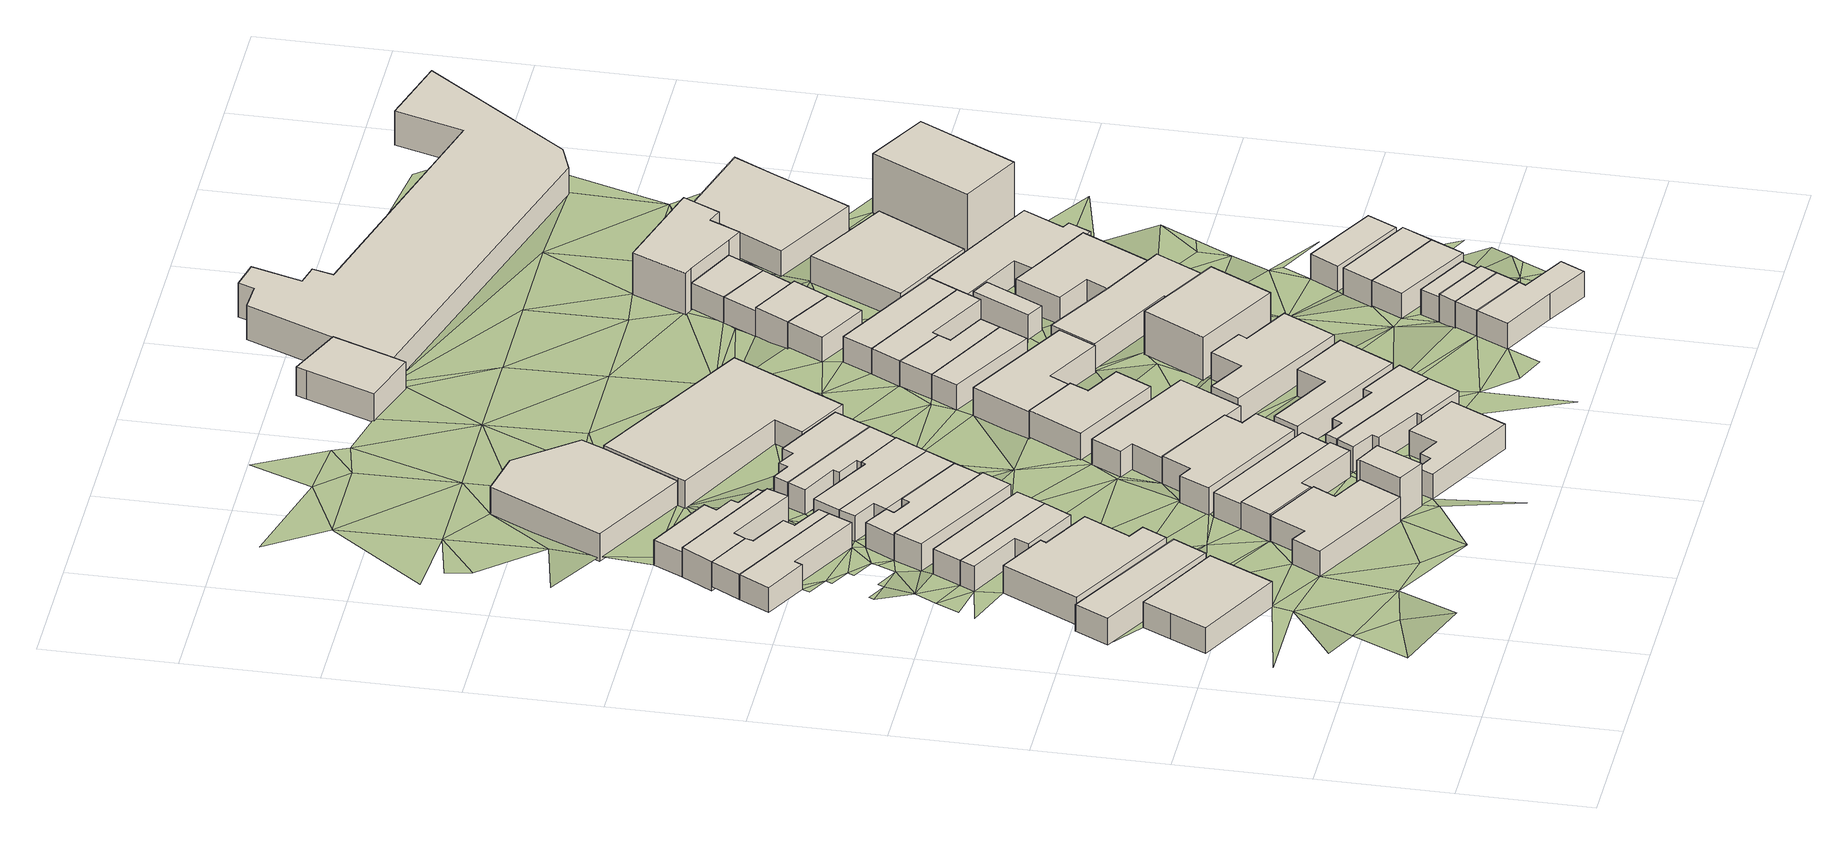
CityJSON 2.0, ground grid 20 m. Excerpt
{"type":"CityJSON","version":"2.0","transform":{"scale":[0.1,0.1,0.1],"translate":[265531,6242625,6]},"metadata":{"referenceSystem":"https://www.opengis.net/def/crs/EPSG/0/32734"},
"CityObjects":{
"building1":{"type":"Building","attributes":{"address":"Fenton Road Salt River Cape Town","building":"house","building:levels":"1","footprint":{"type":"Polygon"},"plus_code":"C4X4XQXM+XFR","ground_height":10.76,"building_height":4.1,"roof_height":14.86},"geometry":[{"type":"Solid","lod":"1","boundaries":[[[[0,1,2,3,4,5]],[[1,6,7,3,2]],[[6,8,9,7]],[[8,10,11,9]],[[10,0,5,4,11]],[[4,3,7,9,11]],[[10,8,6,1,0]]]]}]},
"building2":{"type":"Building","attributes":{"address":"34 Fenton Road Salt River Cape Town","building":"house","building:levels":"1","footprint":{"type":"Polygon"},"plus_code":"C4X6X8XP+XVV","ground_height":10.76,"building_height":4.1,"roof_height":14.86},"geometry":[{"type":"Solid","lod":"1","boundaries":[[[[12,13,14,15]],[[13,16,17,14]],[[16,18,19,17]],[[18,12,15,19]],[[15,14,17,19]],[[18,16,13,12]]]]}]},
"building3":{"type":"Building","attributes":{"address":"32 Fenton Road Salt River Cape Town","building":"house","building:levels":"1","footprint":{"type":"Polygon"},"plus_code":"C4XCXPXM+XWX","ground_height":10.51,"building_height":4.1,"roof_height":14.61},"geometry":[{"type":"Solid","lod":"1","boundaries":[[[[20,21,22,23]],[[21,24,25,22]],[[24,26,27,25]],[[26,28,29,27]],[[28,30,31,29]],[[30,32,33,31]],[[32,34,35,33]],[[34,20,23,35]],[[23,22,25,27,29,31,33,35]],[[34,32,30,28,26,24,21,20]]]]}]},
"building4":{"type":"Building","attributes":{"address":"29 Fenton Road Salt River Cape Town","building":"house","building:levels":"1","footprint":{"type":"Polygon"},"plus_code":"C5X5XCXQ+XFW","ground_height":10.74,"building_height":4.1,"roof_height":14.84},"geometry":[{"type":"Solid","lod":"1","boundaries":[[[[36,37,38,39]],[[37,40,41,38]],[[40,42,43,41]],[[42,44,45,43]],[[44,46,47,45]],[[46,48,49,47]],[[48,50,51,49]],[[50,52,53,51]],[[52,36,39,53]],[[39,38,41,43,45,47,49,51,53]],[[52,50,48,46,44,42,40,37,36]]]]}]},
"building5":{"type":"Building","attributes":{"address":"30 Fenton Road Salt River Cape Town","building":"house","building:levels":"1","footprint":{"type":"Polygon"},"plus_code":"C4XQXPXF+XWX","ground_height":10.11,"building_height":4.1,"roof_height":14.21},"geometry":[{"type":"Solid","lod":"1","boundaries":[[[[54,55,56,57]],[[55,58,59,56]],[[58,60,61,59]],[[60,62,63,61]],[[62,64,65,63]],[[64,54,57,65]],[[57,56,59,61,63,65]],[[64,62,60,58,55,54]]]]}]},
"building6":{"type":"Building","attributes":{"address":"13 Cecil Road Salt River Cape Town","building":"house","building:levels":"1","footprint":{"type":"Polygon"},"plus_code":"C4X4X4XP+XHV","ground_height":9.73,"building_height":4.1,"roof_height":13.83},"geometry":[{"type":"Solid","lod":"1","boundaries":[[[[66,67,68,69]],[[67,70,71,68]],[[70,72,73,71]],[[72,74,75,73]],[[74,76,77,75]],[[76,66,69,77]],[[69,68,71,73,75,77]],[[76,74,72,70,67,66]]]]}]},
"building7":{"type":"Building","attributes":{"address":"28 Fenton Road Salt River Cape Town","building":"house","building:levels":"1","footprint":{"type":"Polygon"},"plus_code":"C4XPXRX4+X2W","ground_height":10.11,"building_height":4.1,"roof_height":14.21},"geometry":[{"type":"Solid","lod":"1","boundaries":[[[[54,78,79,57]],[[78,80,81,79]],[[80,55,56,81]],[[55,54,57,56]],[[57,79,81,56]],[[55,80,78,54]]]]}]},
"building8":{"type":"Building","attributes":{"address":"11 Cecil Road Salt River Cape Town","building":"house","building:levels":"1","footprint":{"type":"Polygon"},"plus_code":"C4X6XGX8+XJX","ground_height":9.73,"building_height":4.1,"roof_height":13.83},"geometry":[{"type":"Solid","lod":"1","boundaries":[[[[76,74,75,77]],[[74,82,83,75]],[[82,84,85,83]],[[84,86,87,85]],[[86,88,89,87]],[[88,90,91,89]],[[90,92,93,91]],[[92,76,77,93]],[[77,75,83,85,87,89,91,93]],[[92,90,88,86,84,82,74,76]]]]}]},
"building9":{"type":"Building","attributes":{"address":"9 Cecil Road Salt River Cape Town","building":"house","building:levels":"1","footprint":{"type":"Polygon"},"plus_code":"C4X8XXX8+X6X","ground_height":9.73,"building_height":4.1,"roof_height":13.83},"geometry":[{"type":"Solid","lod":"1","boundaries":[[[[94,95,91,93]],[[95,96,97,91]],[[96,98,99,97]],[[98,100,101,102,99]],[[100,103,104,105,102,101]],[[103,94,93,105,104]],[[93,91,97,99,102,105]],[[103,100,98,96,95,94]]]]}]},
"building10":{"type":"Building","attributes":{"address":"Fenton Road Salt River Cape Town","building":"house","building:levels":"2","footprint":{"type":"Polygon"},"plus_code":"C5XQXMXG+X2W","ground_height":10.99,"building_height":6.9,"roof_height":17.89},"geometry":[{"type":"Solid","lod":"1","boundaries":[[[[106,107,53,108,109,39]],[[107,110,111,108,53]],[[110,112,113,111]],[[112,114,115,113]],[[114,106,39,109,115]],[[109,108,111,113,115]],[[114,112,110,107,106]]]]}]},
"building11":{"type":"Building","attributes":{"address":"26 Fenton Road Salt River Cape Town","building":"house","building:levels":"1","footprint":{"type":"Polygon"},"plus_code":"C4XWX8X4+XVV","ground_height":10.11,"building_height":4.1,"roof_height":14.21},"geometry":[{"type":"Solid","lod":"1","boundaries":[[[[116,117,118,119,120,121]],[[117,122,123,119,118]],[[122,124,125,123]],[[124,116,121,120,125]],[[120,119,123,125]],[[124,122,117,116]]]]}]},
"building12":{"type":"Building","attributes":{"address":"Fenton Road Salt River Cape Town","building":"house","building:levels":"1","footprint":{"type":"Polygon"},"plus_code":"C5XHXVXQ+XXR","ground_height":10.88,"building_height":4.1,"roof_height":14.98},"geometry":[{"type":"Solid","lod":"1","boundaries":[[[[126,127,45,128,129,130]],[[127,131,132,133,128,45]],[[131,134,135,133,132]],[[134,136,137,135]],[[136,138,139,140,137]],[[138,126,130,129,140,139]],[[129,128,133,135,137,140]],[[138,136,134,131,127,126]]]]}]},
"building13":{"type":"Building","attributes":{"address":"7 Cecil Road Salt River Cape Town","building":"house","building:levels":"1","footprint":{"type":"Polygon"},"plus_code":"C4XFXQXV+XFR","ground_height":8.97,"building_height":4.1,"roof_height":13.07},"geometry":[{"type":"Solid","lod":"1","boundaries":[[[[103,100,101,104]],[[100,141,142,101]],[[141,143,144,142]],[[143,145,146,144]],[[145,147,148,146]],[[147,149,150,148]],[[149,151,152,150]],[[151,103,104,152]],[[104,101,142,144,146,148,150,152]],[[151,149,147,145,143,141,100,103]]]]}]},
"building14":{"type":"Building","attributes":{"address":"24 Fenton Road Salt River Cape Town","building":"house","building:levels":"1","footprint":{"type":"Polygon"},"plus_code":"C5X2XXXW+X8W","ground_height":9.68,"building_height":4.1,"roof_height":13.78},"geometry":[{"type":"Solid","lod":"1","boundaries":[[[[116,153,154,121]],[[153,155,156,154]],[[155,157,158,156]],[[157,159,160,158]],[[159,161,162,160]],[[161,163,164,162]],[[163,117,118,164]],[[117,116,121,118]],[[121,154,156,158,160,162,164,118]],[[117,163,161,159,157,155,153,116]]]]}]},
"building15":{"type":"Building","attributes":{"address":"Fenton Road Salt River Cape Town","building":"house","building:levels":"1","footprint":{"type":"Polygon"},"plus_code":"C5XRX2X9+XXW","ground_height":10.52,"building_height":4.1,"roof_height":14.62},"geometry":[{"type":"Solid","lod":"1","boundaries":[[[[126,138,139,165]],[[138,166,167,139]],[[166,168,169,167]],[[168,126,165,169]],[[165,139,167,169]],[[168,166,138,126]]]]}]},
"building16":{"type":"Building","attributes":{"address":"22 Fenton Road Salt River Cape Town","building":"house","building:levels":"1","footprint":{"type":"Polygon"},"plus_code":"C5X5XXXC+XFR","ground_height":9.68,"building_height":4.1,"roof_height":13.78},"geometry":[{"type":"Solid","lod":"1","boundaries":[[[[170,171,172,154]],[[171,173,174,172]],[[173,175,176,174]],[[175,177,178,176]],[[177,179,162,178]],[[179,180,156,162]],[[180,170,154,156]],[[154,172,174,176,178,162,156]],[[180,179,177,175,173,171,170]]]]}]},
"building17":{"type":"Building","attributes":{"address":"28 Goldsmith Road Salt River Cape Town","building":"house","building:levels":"1","footprint":{"type":"Polygon"},"plus_code":"C6XFXPXF+XRW","ground_height":11.02,"building_height":4.1,"roof_height":15.12},"geometry":[{"type":"Solid","lod":"1","boundaries":[[[[181,182,183,184]],[[182,185,186,183]],[[185,187,188,186]],[[187,189,190,188]],[[189,191,192,190]],[[191,193,194,192]],[[193,195,196,194]],[[195,181,184,196]],[[184,183,186,188,190,192,194,196]],[[195,193,191,189,187,185,182,181]]]]}]},
"building18":{"type":"Building","attributes":{"address":"23 Fenton Road Salt River Cape Town","building":"house","building:levels":"1","footprint":{"type":"Polygon"},"plus_code":"C5XXX2XW+XGR","ground_height":10.52,"building_height":4.1,"roof_height":14.62},"geometry":[{"type":"Solid","lod":"1","boundaries":[[[[197,198,199,200,201]],[[198,202,203,199]],[[202,204,205,203]],[[204,206,207,205]],[[206,208,209,207]],[[208,210,211,209]],[[210,212,213,214,211]],[[212,197,201,200,214,213]],[[200,199,203,205,207,209,211,214]],[[212,210,208,206,204,202,198,197]]]]}]},
"building19":{"type":"Building","attributes":{"address":"20 Fenton Road Salt River Cape Town","building":"house","building:levels":"1","footprint":{"type":"Polygon"},"plus_code":"C5X8XRXF+XJX","ground_height":9.68,"building_height":4.1,"roof_height":13.78},"geometry":[{"type":"Solid","lod":"1","boundaries":[[[[171,215,216,172]],[[215,217,218,219,216]],[[217,220,221,222,219,218]],[[220,223,224,222,221]],[[223,173,174,224]],[[173,171,172,174]],[[172,216,219,222,224,174]],[[173,223,220,217,215,171]]]]}]},
"building20":{"type":"Building","attributes":{"address":"Albert Road Salt River Cape Town","building":"retail","building:levels":"1","footprint":{"type":"Polygon"},"plus_code":"C4XVXPX9+X9X","ground_height":8.59,"building_height":4.1,"roof_height":12.69},"geometry":[{"type":"Solid","lod":"1","boundaries":[[[[225,226,227,228]],[[226,229,230,227]],[[229,231,232,230]],[[231,233,234,232]],[[233,235,236,234]],[[235,225,228,236]],[[228,227,230,232,234,236]],[[235,233,231,229,226,225]]]]}]},
"building21":{"type":"Building","attributes":{"address":"18 Fenton Road Salt River Cape Town","building":"house","building:levels":"1","footprint":{"type":"Polygon"},"plus_code":"C5XFX6XC+XXV","ground_height":9.61,"building_height":4.1,"roof_height":13.71},"geometry":[{"type":"Solid","lod":"1","boundaries":[[[[215,237,238,239]],[[237,240,241,238]],[[240,242,243,241]],[[242,244,245,243]],[[244,246,247,245]],[[246,248,249,247]],[[248,217,218,249]],[[217,215,239,218]],[[239,238,241,243,245,247,249,218]],[[217,248,246,244,242,240,237,215]]]]}]},
"building22":{"type":"Building","attributes":{"address":"Goldsmith Road Salt River Cape Town","building":"house","building:levels":"1","footprint":{"type":"Polygon"},"plus_code":"C6XMXRXQ+X9X","ground_height":10.97,"building_height":4.1,"roof_height":15.07},"geometry":[{"type":"Solid","lod":"1","boundaries":[[[[250,251,252,253]],[[251,254,255,252]],[[254,256,257,255]],[[256,258,259,257]],[[258,260,261,259]],[[260,262,263,261]],[[262,264,265,263]],[[264,250,253,265]],[[253,252,255,257,259,261,263,265]],[[264,262,260,258,256,254,251,250]]]]}]},
"building23":{"type":"Building","attributes":{"address":"16 Fenton Road Salt River Cape Town","building":"house","building:levels":"1","footprint":{"type":"Polygon"},"plus_code":"C5XGXVXR+X5R","ground_height":9.61,"building_height":4.1,"roof_height":13.71},"geometry":[{"type":"Solid","lod":"1","boundaries":[[[[237,266,267,238]],[[266,268,269,267]],[[268,270,271,269]],[[270,272,273,271]],[[272,274,275,273]],[[274,276,277,275]],[[276,240,241,277]],[[240,237,238,241]],[[238,267,269,271,273,275,277,241]],[[240,276,274,272,270,268,266,237]]]]}]},
"building24":{"type":"Building","attributes":{"address":"Goldsmith Road Salt River Cape Town","building":"house","building:levels":"1","footprint":{"type":"Polygon"},"plus_code":"C6XRXPXH+XWV","ground_height":10.97,"building_height":4.1,"roof_height":15.07},"geometry":[{"type":"Solid","lod":"1","boundaries":[[[[278,279,253,252]],[[279,280,281,253]],[[280,282,283,281]],[[282,284,285,283]],[[284,286,287,285]],[[286,288,289,287]],[[288,290,291,289]],[[290,278,252,291]],[[252,253,281,283,285,287,289,291]],[[290,288,286,284,282,280,279,278]]]]}]},
"building25":{"type":"Building","attributes":{"address":"21 Fenton Road Salt River Cape Town","building":"house","building:levels":"1","footprint":{"type":"Polygon"},"plus_code":"C6X8XCX9+X5V","ground_height":10.2,"building_height":4.1,"roof_height":14.3},"geometry":[{"type":"Solid","lod":"1","boundaries":[[[[197,212,213,201]],[[212,292,293,213]],[[292,294,295,293]],[[294,296,297,295]],[[296,298,299,297]],[[298,300,301,299]],[[300,197,201,301]],[[201,213,293,295,297,299,301]],[[300,298,296,294,292,212,197]]]]}]},
"building26":{"type":"Building","attributes":{"address":"22 Goldsmith Road Salt River Cape Town","building":"house","building:levels":"1","footprint":{"type":"Polygon"},"plus_code":"C7X4XGXG+X8V","ground_height":10.81,"building_height":4.1,"roof_height":14.91},"geometry":[{"type":"Solid","lod":"1","boundaries":[[[[302,303,304,305]],[[303,306,307,304]],[[306,308,309,307]],[[308,310,311,309]],[[310,312,313,311]],[[312,302,305,313]],[[305,304,307,309,311,313]],[[312,310,308,306,303,302]]]]}]},
"building27":{"type":"Building","attributes":{"address":"19 Fenton Road Salt River Cape Town","building":"house","building:levels":"1","footprint":{"type":"Polygon"},"plus_code":"C6X8XHXG+XHX","ground_height":10.2,"building_height":4.1,"roof_height":14.3},"geometry":[{"type":"Solid","lod":"1","boundaries":[[[[314,315,316,317,318]],[[315,319,320,316]],[[319,321,322,320]],[[321,323,324,322]],[[323,325,326,327,324]],[[325,314,318,317,327,326]],[[317,316,320,322,324,327]],[[325,323,321,319,315,314]]]]}]},
"building28":{"type":"Building","attributes":{"address":"Albert Road Salt River Cape Town","building":"retail","building:levels":"1","footprint":{"type":"Polygon"},"plus_code":"C5XXXQXF+X2X","ground_height":9.1,"building_height":4.1,"roof_height":13.2},"geometry":[{"type":"Solid","lod":"1","boundaries":[[[[328,329,228,330,331,227]],[[329,332,333,330,228]],[[332,334,335,333]],[[334,336,337,335]],[[336,338,339,337]],[[338,340,341,339]],[[340,328,227,331,341]],[[331,330,333,335,337,339,341]],[[340,338,336,334,332,329,328]]]]}]},
"building29":{"type":"Building","attributes":{"address":"20 Goldsmith Road Salt River Cape Town","building":"house","building:levels":"1","footprint":{"type":"Polygon"},"plus_code":"C7X6X5XG+XVV","ground_height":10.5,"building_height":4.1,"roof_height":14.6},"geometry":[{"type":"Solid","lod":"1","boundaries":[[[[342,343,344,345]],[[343,346,347,344]],[[346,348,349,347]],[[348,350,351,349]],[[350,352,353,351]],[[352,354,355,353]],[[354,356,357,355]],[[356,342,345,357]],[[345,344,347,349,351,353,355,357]],[[356,354,352,350,348,346,343,342]]]]}]},
"building30":{"type":"Building","attributes":{"address":"17 Fenton Road Salt River Cape Town","building":"house","building:levels":"1","footprint":{"type":"Polygon"},"plus_code":"C6XJXHXX+X2X","ground_height":9.86,"building_height":4.1,"roof_height":13.96},"geometry":[{"type":"Solid","lod":"1","boundaries":[[[[358,359,326,318]],[[359,360,361,326]],[[360,362,363,361]],[[362,364,365,363]],[[364,366,367,365]],[[366,358,318,367]],[[318,326,361,363,365,367]],[[366,364,362,360,359,358]]]]}]},
"building31":{"type":"Building","attributes":{"address":"15 Fenton Road Salt River Cape Town","building":"house","building:levels":"1","footprint":{"type":"Polygon"},"plus_code":"C6XWXCXJ+XCV","ground_height":9.4,"building_height":4.1,"roof_height":13.5},"geometry":[{"type":"Solid","lod":"1","boundaries":[[[[368,369,370,371]],[[369,372,373,370]],[[372,374,375,373]],[[374,368,371,375]],[[371,370,373,375]],[[374,372,369,368]]]]}]},
"building32":{"type":"Building","attributes":{"address":"13 Fenton Road Salt River Cape Town","building":"house","building:levels":"1","footprint":{"type":"Polygon"},"plus_code":"C7X3X5X4+XPW","ground_height":9.41,"building_height":4.1,"roof_height":13.51},"geometry":[{"type":"Solid","lod":"1","boundaries":[[[[368,374,375,371]],[[374,376,377,375]],[[376,378,379,377]],[[378,380,381,379]],[[380,382,383,381]],[[382,368,371,383]],[[371,375,377,379,381,383]],[[382,380,378,376,374,368]]]]}]},
"building33":{"type":"Building","attributes":{"address":"18 Goldsmith Road Salt River Cape Town","building":"apartments","building:levels":"2","building:flats":"4","footprint":{"type":"Polygon"},"plus_code":"C7XJXRXH+XXR","ground_height":10.05,"building_height":6.9,"roof_height":16.95},"geometry":[{"type":"Solid","lod":"1","boundaries":[[[[384,385,386,387]],[[385,388,389,386]],[[388,390,391,389]],[[390,384,387,391]],[[387,386,389,391]],[[390,388,385,384]]]]}]},
"building34":{"type":"Building","attributes":{"address":"23 Goldsmith Road Salt River Cape Town","building":"house","building:levels":"1","footprint":{"type":"Polygon"},"plus_code":"C8X9XCX5+X6R","ground_height":10.77,"building_height":4.1,"roof_height":14.87},"geometry":[{"type":"Solid","lod":"1","boundaries":[[[[392,393,394,395]],[[393,396,397,394]],[[396,398,399,397]],[[398,400,401,399]],[[400,402,403,401]],[[402,404,405,403]],[[404,392,395,405]],[[395,394,397,399,401,403,405]],[[404,402,400,398,396,393,392]]]]}]},
"building35":{"type":"Building","attributes":{"address":"Goldsmith Road Salt River Cape Town","building":"house","building:levels":"1","footprint":{"type":"Polygon"},"plus_code":"C8X7XJX7+XMV","ground_height":10.77,"building_height":4.1,"roof_height":14.87},"geometry":[{"type":"Solid","lod":"1","boundaries":[[[[406,392,395,407]],[[392,404,405,395]],[[404,408,409,405]],[[408,406,407,409]],[[407,395,405,409]],[[408,404,392,406]]]]}]},
"building36":{"type":"Building","attributes":{"address":"11 Fenton Road Salt River Cape Town","building":"house","building:levels":"1","footprint":{"type":"Polygon"},"plus_code":"C7X5XJXX+X4R","ground_height":9.41,"building_height":4.1,"roof_height":13.51},"geometry":[{"type":"Solid","lod":"1","boundaries":[[[[410,411,383,412]],[[411,413,381,383]],[[413,414,415,381]],[[414,416,417,415]],[[416,418,419,417]],[[418,410,412,419]],[[412,383,381,415,417,419]],[[418,416,414,413,411,410]]]]}]},
"building37":{"type":"Building","attributes":{"address":"523 Albert Road Salt River Cape Town","building":"retail","building:levels":"1","footprint":{"type":"Polygon"},"plus_code":"C6X4X4X4+XCW","ground_height":8.05,"building_height":4.1,"roof_height":12.15},"geometry":[{"type":"Solid","lod":"1","boundaries":[[[[420,421,422,423]],[[421,424,425,422]],[[424,426,427,428,425]],[[426,429,430,431,428,427]],[[429,432,433,431,430]],[[432,420,423,433]],[[423,422,425,428,431,433]],[[432,429,426,424,421,420]]]]}]},
"building38":{"type":"Building","attributes":{"address":"Goldsmith Road Salt River Cape Town","building":"house","building:levels":"1","footprint":{"type":"Polygon"},"plus_code":"C8X9X5XW+X4X","ground_height":10.77,"building_height":4.1,"roof_height":14.87},"geometry":[{"type":"Solid","lod":"1","boundaries":[[[[434,435,436,407,437,438]],[[435,439,409,407,436]],[[439,440,441,409]],[[440,434,438,437,441]],[[437,407,409,441]],[[440,439,435,434]]]]}]},
"building39":{"type":"Building","attributes":{"address":"Goldsmith Road Salt River Cape Town","building":"house","building:levels":"1","footprint":{"type":"Polygon"},"plus_code":"C8XCXJXR+X4W","ground_height":10.3,"building_height":4.1,"roof_height":14.4},"geometry":[{"type":"Solid","lod":"1","boundaries":[[[[434,440,442,438]],[[440,443,444,442]],[[443,445,446,444]],[[445,434,438,446]],[[438,442,444,446]],[[445,443,440,434]]]]}]},
"building40":{"type":"Building","attributes":{"address":"Goldsmith Road Salt River Cape Town","building":"house","building:levels":"1","footprint":{"type":"Polygon"},"plus_code":"C7XQX8XG+X2V","ground_height":9.73,"building_height":4.1,"roof_height":13.83},"geometry":[{"type":"Solid","lod":"1","boundaries":[[[[447,448,449,450,451,452]],[[448,453,454,450,449]],[[453,455,456,454]],[[455,457,458,456]],[[457,459,460,458]],[[459,461,462,460]],[[461,463,464,462]],[[463,447,452,451,464]],[[451,450,454,456,458,460,462,464]],[[463,461,459,457,455,453,448,447]]]]}]},
"building41":{"type":"Building","attributes":{"address":"9 Fenton Road Salt River Cape Town","building":"house","building:levels":"1","footprint":{"type":"Polygon"},"plus_code":"C7X9X9XG+XRV","ground_height":9.41,"building_height":4.1,"roof_height":13.51},"geometry":[{"type":"Solid","lod":"1","boundaries":[[[[410,418,419,412]],[[418,465,466,419]],[[465,467,468,466]],[[467,410,412,468]],[[412,419,466,468]],[[467,465,418,410]]]]}]},
"building42":{"type":"Building","attributes":{"address":"7 Fenton Road Salt River Cape Town","building":"house","building:levels":"1","footprint":{"type":"Polygon"},"plus_code":"C7X6XFXV+XJW","ground_height":9.41,"building_height":4.1,"roof_height":13.51},"geometry":[{"type":"Solid","lod":"1","boundaries":[[[[469,470,471,472]],[[470,473,474,471]],[[473,475,476,474]],[[475,469,472,476]],[[472,471,474,476]],[[475,473,470,469]]]]}]},
"building43":{"type":"Building","attributes":{"building":"yes","building:levels":"1","footprint":{"type":"Polygon"},"plus_code":"C7XMXPXH+X7X","ground_height":9.41,"building_height":4.1,"roof_height":13.51},"geometry":[{"type":"Solid","lod":"1","boundaries":[[[[477,478,479,480]],[[478,481,482,479]],[[481,483,484,482]],[[483,477,480,484]],[[480,479,482,484]],[[483,481,478,477]]]]}]},
"building44":{"type":"Building","attributes":{"address":"19 Goldsmith Road Salt River Cape Town","building":"house","building:levels":"1","footprint":{"type":"Polygon"},"plus_code":"C8XGXWXW+X8X","ground_height":10.35,"building_height":4.1,"roof_height":14.45},"geometry":[{"type":"Solid","lod":"1","boundaries":[[[[485,486,487,488]],[[486,489,490,487]],[[489,491,492,490]],[[491,485,488,492]],[[488,487,490,492]],[[491,489,486,485]]]]}]},
"building45":{"type":"Building","attributes":{"address":"5 Fenton Road Salt River Cape Town","building":"house","building:levels":"1","footprint":{"type":"Polygon"},"plus_code":"C7X9XFX2+X5V","ground_height":9.41,"building_height":4.1,"roof_height":13.51},"geometry":[{"type":"Solid","lod":"1","boundaries":[[[[493,494,495,472,496,497]],[[494,498,476,472,495]],[[498,499,500,476]],[[499,493,497,496,500]],[[496,472,476,500]],[[499,498,494,493]]]]}]},
"building46":{"type":"Building","attributes":{"address":"17 Goldsmith Road Salt River Cape Town","building":"house","building:levels":"1","footprint":{"type":"Polygon"},"plus_code":"C8XMXCX9+XCW","ground_height":10.35,"building_height":4.1,"roof_height":14.45},"geometry":[{"type":"Solid","lod":"1","boundaries":[[[[501,502,492,488]],[[502,503,504,492]],[[503,505,506,504]],[[505,501,488,506]],[[488,492,504,506]],[[505,503,502,501]]]]}]},
"building47":{"type":"Building","attributes":{"address":"3 Fenton Road Salt River Cape Town","building":"house","building:levels":"1","footprint":{"type":"Polygon"},"plus_code":"C7XGX6XF+XCR","ground_height":8.77,"building_height":4.1,"roof_height":12.87},"geometry":[{"type":"Solid","lod":"1","boundaries":[[[[507,508,497,509]],[[508,510,511,497]],[[510,512,513,511]],[[512,507,509,513]],[[509,497,511,513]],[[512,510,508,507]]]]}]},
"building48":{"type":"Building","attributes":{"address":"Goldsmith Road Salt River Cape Town","building":"house","building:levels":"1","footprint":{"type":"Polygon"},"plus_code":"C8X6XFXM+XHX","ground_height":9.58,"building_height":4.1,"roof_height":13.68},"geometry":[{"type":"Solid","lod":"1","boundaries":[[[[514,515,516,517]],[[515,518,519,520,516]],[[518,521,522,523,520,519]],[[521,524,525,523,522]],[[524,526,449,525]],[[526,527,452,449]],[[527,514,517,452]],[[517,516,520,523,525,449,452]],[[527,526,524,521,518,515,514]]]]}]},
"building49":{"type":"Building","attributes":{"address":"15 Goldsmith Road Salt River Cape Town","building":"house","building:levels":"1","footprint":{"type":"Polygon"},"plus_code":"C8XRX9X3+XHX","ground_height":9.92,"building_height":4.1,"roof_height":14.02},"geometry":[{"type":"Solid","lod":"1","boundaries":[[[[528,529,530,531]],[[529,532,533,530]],[[532,534,535,533]],[[534,528,531,535]],[[531,530,533,535]],[[534,532,529,528]]]]}]},
"building50":{"type":"Building","attributes":{"address":"1 Fenton Road Salt River Cape Town","building":"house","building:levels":"1","footprint":{"type":"Polygon"},"plus_code":"C7XMX3XP+XWX","ground_height":8.77,"building_height":4.1,"roof_height":12.87},"geometry":[{"type":"Solid","lod":"1","boundaries":[[[[536,507,509,537]],[[507,512,513,509]],[[512,538,539,513]],[[538,536,537,539]],[[537,509,513,539]],[[538,512,507,536]]]]}]},
"building51":{"type":"Building","attributes":{"address":"Goldsmith Road Salt River Cape Town","building":"house","building:levels":"1","footprint":{"type":"Polygon"},"plus_code":"C8XFXWXX+XJV","ground_height":8.91,"building_height":4.1,"roof_height":13.01},"geometry":[{"type":"Solid","lod":"1","boundaries":[[[[540,541,542,543]],[[541,544,545,542]],[[544,546,547,545]],[[546,548,549,547]],[[548,550,551,549]],[[550,552,553,551]],[[552,554,555,553]],[[554,556,557,555]],[[556,540,543,557]],[[543,542,545,547,549,551,553,555,557]],[[556,554,552,550,548,546,544,541,540]]]]}]},
"building52":{"type":"Building","attributes":{"building":"commercial","building:levels":"1","footprint":{"type":"Polygon"},"plus_code":"C8X4XFX5+XVX","ground_height":9.31,"building_height":4.1,"roof_height":13.41},"geometry":[{"type":"Solid","lod":"1","boundaries":[[[[558,559,560,561]],[[559,562,563,560]],[[562,564,565,563]],[[564,558,561,565]],[[561,560,563,565]],[[564,562,559,558]]]]}]},
"building53":{"type":"Building","attributes":{"address":"472A Albert Road Salt River Cape Town","building":"retail","building:levels":"2","footprint":{"type":"Polygon"},"plus_code":"C7XWXJXR+XVV","ground_height":8.38,"building_height":6.9,"roof_height":15.28},"geometry":[{"type":"Solid","lod":"1","boundaries":[[[[566,567,539,568,569,537]],[[567,570,571,568,539]],[[570,572,573,571]],[[572,574,575,573]],[[574,576,577,575]],[[576,578,579,577]],[[578,580,581,579]],[[580,566,537,569,581]],[[569,568,571,573,575,577,579,581]],[[580,578,576,574,572,570,567,566]]]]}]},
"building54":{"type":"Building","attributes":{"address":"474 Albert Road Salt River Cape Town","building":"retail","building:levels":"1","footprint":{"type":"Polygon"},"plus_code":"C8XGXQXX+XCW","ground_height":8.63,"building_height":4.1,"roof_height":12.73},"geometry":[{"type":"Solid","lod":"1","boundaries":[[[[582,583,584,585]],[[583,586,587,584]],[[586,588,589,587]],[[588,590,591,589]],[[590,592,593,591]],[[592,582,585,593]],[[585,584,587,589,591,593]],[[592,590,588,586,583,582]]]]}]},
"building55":{"type":"Building","attributes":{"address":"6 Goldsmith Road Salt River Cape Town","building":"commercial","building:levels":"3","footprint":{"type":"Polygon"},"plus_code":"C8XXXQX3+X8V","ground_height":8.91,"building_height":9.7,"roof_height":18.61},"geometry":[{"type":"Solid","lod":"1","boundaries":[[[[594,595,596,597]],[[595,598,599,596]],[[598,600,601,599]],[[600,594,597,601]],[[597,596,599,601]],[[600,598,595,594]]]]}]},
"building56":{"type":"Building","attributes":{"address":"545 Albert Road Salt River Cape Town","building":"retail","building:levels":"1","footprint":{"type":"Polygon"},"plus_code":"C7XFX3XX+XQR","ground_height":7.95,"building_height":4.1,"roof_height":12.05},"geometry":[{"type":"Solid","lod":"1","boundaries":[[[[602,603,604,605]],[[603,606,607,604]],[[606,608,609,607]],[[608,610,611,609]],[[610,612,613,611]],[[612,614,615,613]],[[614,616,617,615]],[[616,618,619,617]],[[618,620,621,619]],[[620,622,623,621]],[[622,624,625,623]],[[624,626,627,625]],[[626,628,427,627]],[[628,602,605,427]],[[605,604,607,609,611,613,615,617,619,621,623,625,627,427]],[[628,626,624,622,620,618,616,614,612,610,608,606,603,602]]]]}]},
"terrain1":{"type":"TINRelief","geometry":[{"type":"CompositeSurface","lod":"1","boundaries":[[[629,630,631]],[[632,630,629]],[[633,631,634]],[[634,635,636]],[[630,637,631]],[[637,630,632]],[[634,631,637]],[[638,639,10]],[[50,635,634]],[[637,50,634]],[[640,12,641]],[[10,642,638]],[[50,637,643]],[[50,48,635]],[[635,48,642]],[[644,32,58]],[[645,646,58]],[[647,643,637]],[[12,648,641]],[[55,645,58]],[[645,55,649]],[[649,650,651]],[[650,652,651]],[[44,638,642]],[[58,32,60]],[[649,55,80]],[[44,642,48]],[[50,643,653]],[[32,654,62]],[[655,12,638]],[[650,649,656]],[[60,32,62]],[[122,649,80]],[[657,67,658]],[[48,46,44]],[[643,647,653]],[[122,656,649]],[[67,657,70]],[[650,656,659]],[[44,655,638]],[[12,655,648]],[[660,661,657]],[[662,648,655]],[[654,663,664]],[[62,654,664]],[[665,666,661]],[[656,122,117]],[[72,70,657]],[[662,667,668]],[[669,656,117]],[[657,661,72]],[[670,664,663]],[[655,44,126]],[[671,653,647]],[[669,117,666]],[[667,670,668]],[[672,122,80]],[[661,666,72]],[[662,655,673]],[[163,666,117]],[[655,126,168]],[[667,664,670]],[[72,666,163]],[[86,90,88]],[[653,671,674]],[[655,168,673]],[[667,662,675]],[[90,86,676]],[[54,664,667]],[[78,672,80]],[[671,677,193]],[[163,678,72]],[[673,675,662]],[[671,193,674]],[[106,114,679]],[[122,672,680]],[[681,682,683]],[[679,684,683]],[[685,686,151]],[[686,687,688]],[[72,678,74]],[[678,163,161]],[[679,114,684]],[[84,82,86]],[[193,191,674]],[[683,684,681]],[[678,689,74]],[[690,676,86]],[[685,151,149]],[[161,691,678]],[[161,159,157]],[[191,112,674]],[[689,82,74]],[[692,693,694]],[[684,114,112]],[[155,161,157]],[[680,78,54]],[[667,695,54]],[[86,82,690]],[[82,689,696]],[[680,672,78]],[[681,684,697]],[[692,694,687]],[[112,191,187]],[[187,191,189]],[[675,695,667]],[[690,82,696]],[[698,686,685]],[[699,673,168]],[[684,112,697]],[[54,695,680]],[[147,700,149]],[[685,149,701]],[[702,692,703]],[[696,704,690]],[[687,686,233]],[[197,675,705]],[[697,112,254]],[[706,112,187]],[[700,707,708]],[[112,706,254]],[[690,704,709]],[[704,696,710]],[[690,711,712]],[[685,701,698]],[[695,675,197]],[[700,701,149]],[[711,690,709]],[[182,187,185]],[[697,254,713]],[[233,692,687]],[[182,706,187]],[[713,714,697]],[[673,699,715]],[[700,708,701]],[[708,712,716]],[[680,717,718]],[[712,711,716]],[[696,719,710]],[[706,720,254]],[[709,716,711]],[[704,710,721]],[[695,296,680]],[[722,714,713]],[[695,197,298]],[[298,197,300]],[[716,723,708]],[[722,699,714]],[[680,296,717]],[[717,724,718]],[[723,701,708]],[[719,725,710]],[[726,706,182]],[[695,298,296]],[[710,725,727]],[[716,728,723]],[[729,699,722]],[[715,699,730]],[[731,729,722]],[[724,717,171]],[[732,726,182]],[[703,692,733]],[[729,730,699]],[[701,723,268]],[[733,692,233]],[[182,181,732]],[[730,734,715]],[[735,703,736]],[[737,717,296]],[[723,270,268]],[[171,717,738]],[[739,715,734]],[[181,195,264]],[[729,740,730]],[[171,738,215]],[[741,742,739]],[[264,732,181]],[[314,717,737]],[[743,701,268]],[[233,231,733]],[[739,734,744]],[[296,745,737]],[[739,744,741]],[[746,740,729]],[[237,215,738]],[[747,741,744]],[[703,733,748]],[[748,736,703]],[[734,749,744]],[[717,366,738]],[[744,750,747]],[[730,740,751]],[[268,752,743]],[[266,752,268]],[[366,717,314]],[[745,296,753]],[[745,754,737]],[[755,264,756]],[[747,750,757]],[[250,264,755]],[[303,750,744]],[[749,303,744]],[[237,738,758]],[[757,753,747]],[[237,759,266]],[[266,759,752]],[[328,760,761]],[[250,755,280]],[[231,762,733]],[[751,740,280]],[[366,369,738]],[[745,753,754]],[[762,231,761]],[[748,733,763]],[[748,764,736]],[[738,369,758]],[[237,758,759]],[[736,764,765]],[[753,766,754]],[[767,766,325]],[[303,768,750]],[[757,769,753]],[[769,757,770]],[[763,733,762]],[[763,764,748]],[[771,772,755]],[[325,766,773]],[[760,762,761]],[[755,774,280]],[[775,760,328]],[[774,751,280]],[[753,769,776]],[[777,766,753]],[[771,778,772]],[[369,368,758]],[[382,759,758]],[[768,303,779]],[[773,766,780]],[[753,776,777]],[[369,366,781]],[[755,772,774]],[[782,759,382]],[[328,783,775]],[[758,368,382]],[[769,784,776]],[[759,782,783]],[[762,785,763]],[[779,751,786]],[[766,777,780]],[[774,787,751]],[[760,788,762]],[[789,781,366]],[[790,777,776]],[[751,787,786]],[[779,786,768]],[[782,382,791]],[[792,776,784]],[[342,784,793]],[[788,760,775]],[[790,780,777]],[[780,790,794]],[[789,780,794]],[[762,795,785]],[[782,791,796]],[[342,768,786]],[[783,782,470]],[[342,792,784]],[[797,789,794]],[[782,796,470]],[[789,798,781]],[[781,798,797]],[[797,798,789]],[[799,794,790]],[[800,762,788]],[[786,787,434]],[[795,762,800]],[[380,378,801]],[[797,802,781]],[[802,803,781]],[[786,434,486]],[[801,804,380]],[[342,786,805]],[[469,783,470]],[[342,805,792]],[[801,378,376]],[[445,486,434]],[[783,806,775]],[[803,802,376]],[[790,807,799]],[[786,486,485]],[[796,473,470]],[[797,808,802]],[[790,385,807]],[[786,485,805]],[[804,801,809]],[[810,811,400]],[[469,493,783]],[[795,800,812]],[[385,792,805]],[[797,813,808]],[[809,801,376]],[[376,802,809]],[[814,788,775]],[[797,448,813]],[[489,486,445]],[[810,815,408]],[[783,493,806]],[[473,796,816]],[[485,505,805]],[[815,810,400]],[[809,802,477]],[[807,385,817]],[[806,818,775]],[[385,805,817]],[[408,815,819]],[[800,788,820]],[[821,489,445]],[[505,529,805]],[[808,813,822]],[[796,465,816]],[[818,814,775]],[[813,448,823]],[[821,819,489]],[[400,824,815]],[[477,825,809]],[[815,489,819]],[[805,529,528]],[[473,816,475]],[[809,825,418]],[[800,826,812]],[[822,483,808]],[[805,827,817]],[[825,477,483]],[[814,820,788]],[[818,806,493]],[[815,824,828]],[[805,528,827]],[[829,418,825]],[[830,489,815]],[[529,505,831]],[[828,830,815]],[[816,465,829]],[[829,465,418]],[[483,832,825]],[[800,820,826]],[[483,822,832]],[[833,475,816]],[[491,489,834]],[[830,834,489]],[[832,822,835]],[[814,818,836]],[[829,837,816]],[[817,838,839]],[[817,827,838]],[[840,827,528]],[[833,499,475]],[[831,841,529]],[[820,814,842]],[[514,843,839]],[[491,844,831]],[[499,833,512]],[[827,840,845]],[[826,820,842]],[[826,846,812]],[[847,839,838]],[[848,514,839]],[[833,849,512]],[[829,548,837]],[[848,839,850]],[[851,538,512]],[[512,849,851]],[[839,847,852]],[[847,838,853]],[[839,852,850]],[[538,851,854]],[[842,846,826]],[[848,850,855]],[[837,548,598]],[[847,853,852]],[[837,598,564]],[[833,856,849]],[[849,857,851]],[[857,854,851]],[[858,855,548]],[[859,854,857]],[[842,860,846]],[[846,861,812]],[[860,842,576]],[[564,856,833]],[[588,857,849]],[[600,598,548]],[[862,855,850]],[[564,598,863]],[[862,548,855]],[[598,595,863]],[[863,856,564]],[[857,588,576]],[[846,860,864]],[[856,863,595]],[[864,860,576]],[[856,595,865]],[[576,588,864]],[[595,866,865]],[[861,846,864]],[[588,867,864]],[[868,869,870]],[[861,864,871]]]}]}
},
"vertices":[
[54,449,47],[26,394,47],[26,394,88],[26,394,89],[54,449,89],[54,449,88],[160,326,47],[160,326,89],[210,423,47],[210,423,89],[76,492,47],[76,492,89],
[242,480,45],[52,583,45],[52,583,89],[242,480,89],[25,532,45],[25,532,89],[215,430,45],[215,430,89],
[249,492,41],[269,529,41],[269,529,86],[249,492,86],[243,543,41],[243,543,86],[281,613,41],[281,613,86],[205,653,41],[205,653,86],[210,662,41],[210,662,86],[136,701,41],[136,701,86],[74,585,41],[74,585,86],
[442,255,47],[393,281,47],[393,281,88],[442,255,88],[412,315,47],[412,315,88],[407,318,47],[407,318,88],[327,360,47],[327,360,88],[298,306,47],[298,306,88],[274,319,47],[274,319,88],[250,276,47],[250,276,88],[408,192,47],[408,192,88],
[310,675,41],[144,763,41],[144,763,82],[310,675,82],[132,741,41],[132,741,82],[214,699,41],[214,699,82],[203,677,41],[203,677,82],[287,634,41],[287,634,82],
[32,1012,37],[99,977,37],[99,977,78],[32,1012,78],[105,989,37],[105,989,78],[218,930,37],[218,930,78],[235,965,37],[235,965,78],[58,1058,37],[58,1058,78],
[332,718,41],[332,718,82],[166,805,41],[166,805,82],
[243,981,37],[243,981,78],[197,1006,37],[197,1006,78],[206,1024,37],[206,1024,78],[147,1055,37],[147,1055,78],[151,1067,37],[151,1067,78],[83,1102,37],[83,1102,78],
[83,1102,30],[151,1067,30],[161,1085,30],[161,1085,78],[269,1029,30],[269,1029,78],[282,1061,30],[282,1061,71],[282,1061,78],[111,1149,30],[111,1149,71],[111,1149,78],
[442,255,49],[408,192,49],[408,192,119],[442,255,119],[451,170,49],[451,170,119],[485,239,49],[485,239,119],[442,260,49],[442,260,119],
[372,774,37],[196,866,37],[196,866,78],[196,866,82],[372,774,82],[372,774,78],[176,824,37],[176,824,82],[349,730,37],[349,730,82],
[352,406,45],[327,360,45],[327,360,90],[352,406,90],[352,406,88],[407,318,45],[407,318,86],[407,318,90],[415,332,45],[415,332,90],[509,282,45],[509,282,90],[525,313,45],[525,313,86],[525,313,90],
[289,1076,30],[289,1076,71],[250,1096,30],[250,1096,71],[255,1107,30],[255,1107,71],[226,1122,30],[226,1122,71],[236,1141,30],[236,1141,71],[134,1193,30],[134,1193,71],
[394,818,37],[394,818,78],[291,873,37],[291,873,78],[284,861,37],[284,861,78],[254,877,37],[254,877,78],[261,889,37],[261,889,78],[222,911,37],[222,911,78],
[352,406,86],[549,357,45],[549,357,86],[375,449,45],[375,449,86],
[394,818,36],[418,862,36],[418,862,78],[247,953,36],[247,953,78],[235,928,36],[235,928,78],[272,909,36],[272,909,78],[261,889,36],[291,873,36],
[658,167,50],[574,211,50],[574,211,91],[658,167,91],[552,168,50],[552,168,91],[518,185,50],[518,185,91],[509,168,50],[509,168,91],[481,182,50],[481,182,91],[469,158,50],[469,158,91],[614,83,50],[614,83,91],
[453,536,41],[429,492,41],[429,492,86],[453,536,86],[453,536,83],[408,503,41],[408,503,86],[384,458,41],[384,458,86],[553,369,41],[553,369,86],[585,429,41],[585,429,86],[558,443,41],[558,443,86],[573,471,41],[573,471,83],[573,471,86],
[444,910,36],[444,910,78],[373,946,36],[373,946,77],[373,946,78],[369,939,36],[369,939,77],[369,939,78],[268,993,36],[268,993,78],
[295,1190,22],[358,1306,22],[358,1306,67],[295,1190,67],[374,1340,22],[374,1340,67],[304,1428,22],[304,1428,67],[232,1442,22],[232,1442,67],[141,1271,22],[141,1271,67],
[466,951,36],[466,951,77],[444,910,77],[304,1036,36],[304,1036,77],[290,1009,36],[290,1009,77],[347,980,36],[347,980,77],[342,971,36],[342,971,77],[377,953,36],[377,953,77],
[710,209,49],[533,305,49],[533,305,91],[710,209,91],[517,279,49],[517,279,91],[553,259,49],[553,259,91],[548,249,49],[548,249,91],[620,209,49],[620,209,91],[615,201,49],[615,201,91],[686,162,49],[686,162,91],
[494,1005,36],[494,1005,77],[388,1060,36],[388,1060,77],[379,1043,36],[379,1043,77],[351,1058,36],[351,1058,77],[344,1044,36],[344,1044,77],[316,1058,36],[316,1058,77],
[533,305,48],[710,209,48],[736,255,48],[736,255,91],[666,293,48],[666,293,91],[659,280,48],[659,280,91],[584,321,48],[584,321,91],[575,306,48],[575,306,91],[543,323,48],[543,323,91],
[604,454,41],[604,454,83],[655,548,41],[655,548,83],[483,641,41],[483,641,83],[459,596,41],[459,596,83],[480,584,41],[480,584,83],
[787,348,45],[702,393,45],[702,393,89],[787,348,89],[678,349,45],[678,349,89],[578,402,45],[578,402,89],[558,365,45],[558,365,89],[742,266,45],[742,266,89],
[539,740,39],[494,659,39],[494,659,83],[539,740,83],[539,740,80],[630,586,39],[630,586,83],[659,640,39],[659,640,83],[604,669,39],[604,669,83],[618,697,39],[618,697,80],[618,697,83],
[358,1306,26],[295,1190,26],[295,1190,72],[358,1306,72],[289,1178,26],[289,1178,72],[466,1085,26],[466,1085,72],[443,1042,26],[443,1042,72],[522,1000,26],[522,1000,72],[613,1170,26],[613,1170,72],
[845,438,40],[772,477,40],[772,477,86],[845,438,86],[780,490,40],[780,490,86],[727,519,40],[727,519,86],[701,471,40],[701,471,86],[642,503,40],[642,503,86],[618,460,40],[618,460,86],[803,360,40],[803,360,86],
[539,740,34],[618,697,34],[636,729,34],[636,729,80],[724,682,34],[724,682,80],[754,738,34],[754,738,80],[587,828,34],[587,828,80],
[617,892,34],[596,853,34],[596,853,75],[617,892,75],[732,779,34],[732,779,75],[754,822,34],[754,822,75],
[769,852,34],[769,852,75],[708,883,34],[708,883,75],[718,902,34],[718,902,75],[642,942,34],[642,942,75],
[858,460,37],[908,553,37],[908,553,109],[858,460,109],[779,623,37],[779,623,109],[728,530,37],[728,530,109],
[896,176,47],[872,128,47],[872,128,89],[896,176,89],[957,85,47],[957,85,89],[1023,49,47],[1023,49,89],[1042,85,47],[1042,85,89],[973,122,47],[973,122,89],[979,132,47],[979,132,89],
[914,210,47],[914,210,89],[997,167,47],[997,167,89],
[667,986,33],[642,942,33],[667,986,75],[718,902,33],[723,911,33],[723,911,75],[818,861,33],[818,861,75],[837,898,33],[837,898,75],
[444,1646,15],[533,1618,15],[533,1618,62],[444,1646,62],[541,1637,15],[541,1637,62],[578,1729,15],[578,1729,61],[578,1729,62],[492,1765,15],[492,1765,61],[492,1765,62],[486,1750,15],[486,1750,62],
[928,235,43],[914,210,43],[914,210,84],[928,235,89],[928,235,84],[997,167,43],[1010,192,43],[1010,192,89],
[1010,192,84],[1025,221,43],[1025,221,84],[943,264,43],[943,264,84],
[956,651,36],[875,692,36],[875,692,77],[875,692,78],[956,651,78],[956,651,77],[767,752,36],[767,752,78],[731,684,36],[731,684,78],[869,612,36],[869,612,78],[858,592,36],[858,592,78],[927,555,36],[927,555,78],[974,642,36],[974,642,78],
[860,941,33],[860,941,75],[689,1031,33],[689,1031,75],
[712,1113,34],[682,1059,34],[682,1059,75],[712,1113,75],[760,1018,34],[760,1018,75],[788,1071,34],[788,1071,75],
[836,875,33],[791,789,33],[791,789,75],[836,875,75],[818,775,33],[818,775,75],[864,861,33],[864,861,75],
[953,335,43],[928,288,43],[928,288,84],[953,335,84],[1046,224,43],[1046,224,84],[1071,273,43],[1071,273,84],
[740,1164,28],[712,1113,28],[712,1113,69],[740,1164,75],[740,1164,69],[788,1071,28],[817,1124,28],[817,1124,75],
[953,335,40],[1071,273,40],[1095,318,40],[1095,318,84],[977,380,40],[977,380,84],
[767,1214,27],[740,1164,27],[767,1214,69],[817,1124,27],[817,1124,69],[845,1173,27],[845,1173,69],
[1010,753,32],[915,802,32],[915,802,77],[1010,753,77],[876,823,32],[876,823,70],[876,823,77],[840,754,32],[840,754,70],[840,754,77],[893,726,32],[893,726,77],[875,692,32],[956,651,32],
[1010,432,39],[985,389,39],[985,389,80],[1010,432,80],[1099,328,39],[1099,328,80],[1122,372,39],[1122,372,80],
[794,1265,27],[794,1265,69],[875,1227,27],[875,1227,69],
[1010,753,29],[1025,745,29],[1025,745,70],[1010,753,70],[1042,779,29],[1042,779,70],[1030,785,29],[1030,785,70],[1062,846,29],[1062,846,70],[866,945,29],[866,945,70],[834,884,29],[834,884,70],[931,835,29],[931,835,70],[915,802,29],[915,802,70],
[886,1114,29],[814,973,29],[814,973,74],[886,1114,74],[943,908,29],[943,908,74],[1017,1042,29],[1017,1042,74],
[794,1265,24],[875,1227,24],[875,1227,93],[794,1265,93],[899,1216,24],[899,1216,93],[921,1262,24],[921,1262,93],[944,1254,24],[944,1254,93],[972,1309,24],[972,1309,93],[819,1352,24],[819,1352,93],[781,1270,24],[781,1270,93],
[1043,1108,25],[1094,1206,25],[1094,1206,67],[1043,1108,67],[1126,1266,25],[1126,1266,67],[983,1306,25],[983,1306,67],[901,1158,25],[901,1158,67],[1032,1088,25],[1032,1088,67],
[1174,1013,29],[1080,1063,29],[1080,1063,126],[1174,1013,126],[1001,915,29],[1001,915,126],[1095,866,29],[1095,866,126],
[541,1637,5],[1065,1489,5],[1065,1489,61],[541,1637,61],[1111,1506,5],[1111,1506,61],[1276,1722,5],[1276,1722,61],[1164,1753,5],[1164,1753,61],[1133,1650,5],[1133,1650,61],[736,1758,5],[736,1758,61],[745,1790,5],[745,1790,61],[712,1798,5],[712,1798,61],[735,1874,5],[735,1874,61],[690,1884,5],[690,1884,61],[681,1860,5],[681,1860,61],[636,1862,5],[636,1862,61],[578,1729,5],
[54,115,55],[153,145,52],[100,201,52],[177,69,57],[53,226,50],[153,295,48],[160,326,48],[3,295,50],[226,160,52],[215,430,48],[25,532,46],[52,583,46],[74,585,46],[210,423,48],[303,145,51],[63,727,42],[92,787,41],[74,752,42],[361,89,51],[249,492,45],[111,820,41],[127,867,37],[92,874,37],[96,882,37],[408,192,50],[210,662,45],[303,445,45],[168,858,37],[127,949,37],[95,966,37],[131,876,37],[122,939,37],[153,923,37],[269,529,44],[205,653,45],[287,634,44],[148,913,37],[183,895,37],[303,600,44],[243,543,44],[179,885,37],[281,613,44],[453,145,50],[303,745,41],[384,458,45],[451,170,50],[408,503,45],[161,1085,37],[475,26,56],[235,928,37],[393,281,49],[349,730,41],[415,332,49],[407,318,49],[412,315,49],[453,295,49],[153,1195,30],[141,1271,30],[153,1345,26],[53,1323,28],[247,953,37],[269,1029,37],[272,909,37],[153,1495,24],[67,1476,25],[75,1437,25],[453,600,41],[268,993,37],[509,282,49],[295,1190,30],[549,357,50],[255,1107,37],[289,1178,30],[32,1503,25],[153,1650,21],[290,1009,37],[429,492,45],[548,249,50],[250,1096,37],[289,1076,37],[304,1036,37],[342,971,37],[303,1045,37],[282,1061,37],[533,305,50],[525,313,49],[553,369,50],[316,1058,37],[453,745,38],[372,774,41],[369,939,37],[553,259,50],[347,980,37],[543,323,50],[351,1058,37],[394,818,38],[373,946,37],[620,209,50],[377,953,37],[344,1044,37],[584,321,50],[558,365,50],[575,306,50],[615,201,50],[303,1495,22],[578,402,46],[94,1741,19],[258,1698,20],[494,659,41],[453,890,36],[585,429,46],[666,293,50],[573,471,46],[558,443,46],[466,1085,36],[603,445,46],[603,600,42],[659,280,50],[604,454,46],[303,1650,20],[678,349,50],[618,460,46],[742,266,48],[443,1042,36],[655,548,42],[630,586,42],[753,145,49],[748,6,52],[642,503,46],[603,890,34],[522,1000,36],[453,1345,27],[374,1340,26],[453,1495,23],[366,1664,20],[355,1690,20],[303,1795,16],[659,640,42],[604,669,42],[803,360,48],[727,519,45],[701,471,45],[797,97,49],[872,128,48],[636,729,39],[896,176,48],[603,1195,30],[728,530,41],[753,600,41],[846,78,48],[787,348,48],[724,682,38],[732,779,38],[603,1045,34],[613,1170,30],[780,490,45],[444,1646,21],[904,295,43],[914,210,48],[603,1345,26],[754,738,38],[779,623,41],[667,986,34],[858,460,40],[772,477,45],[731,684,38],[533,1618,21],[689,1031,34],[767,752,38],[753,745,38],[869,612,37],[603,1495,23],[753,890,34],[791,789,38],[754,822,38],[723,911,34],[904,445,40],[753,1195,28],[858,592,37],[818,775,38],[818,861,34],[979,132,48],[973,122,48],[541,1637,21],[840,754,36],[781,1270,28],[1054,145,47],[814,973,34],[927,555,37],[767,1214,28],[1010,192,47],[753,1345,25],[1025,221,47],[876,823,33],[893,726,36],[1075,109,47],[834,884,33],[753,1495,23],[1020,493,39],[1095,148,47],[866,945,33],[1107,167,47],[1095,318,43],[931,835,33],[886,1114,33],[1124,198,47],[915,802,36],[794,1265,28],[943,908,33],[1052,551,36],[974,642,37],[1032,475,39],[1099,328,43],[819,1352,25],[956,651,37],[1140,240,43],[1105,438,39],[904,1495,23],[1054,600,36],[1025,745,32],[901,1158,27],[1054,745,32],[904,1195,27],[1112,663,36],[1082,607,36],[899,1216,27],[1042,779,32],[1032,1088,29],[944,1254,27],[1030,785,32],[921,1262,27],[904,1345,24],[1065,1489,21],[1172,775,32],[1054,1045,29],[1054,1345,25],[1043,1108,29],[1185,1035,29],[1126,1266,26],[736,1758,15],[1133,1650,14],[1081,1712,14],[1111,1506,21]
]}
